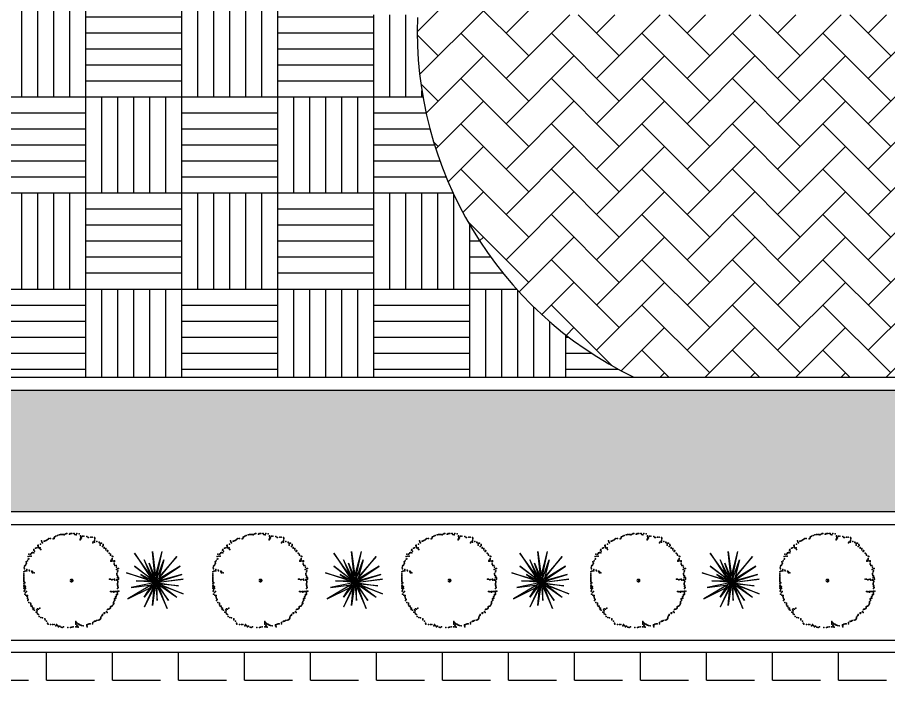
# Model space of a CAD drawing. Header units: metres. Extents: x 7 to 327053, y 40 to 7393807.
# Drawn here: x 326083.14 to 326096.97, y 7392840.52 to 7392851.16 of the extents above; entities that cross this region are included whole.
import ezdxf

# ---------------------------------------------------------------- set-up
doc = ezdxf.new("R2010")
doc.units = ezdxf.units.M
doc.layers.get('0').update_dxf_attribs({"lineweight": 18})
for name, color, linetype in [('Alvenaria', 6, 'Continuous'), ('DECK', 35, 'Continuous'), ('Piscina', 141, 'Continuous'), ('Piso externo', 254, 'Continuous'), ('VEGET', 64, 'Continuous')]:
    doc.layers.add(name, color=color, linetype=linetype)

# ---------------------------------------------------------------- blocks, each defined once
blk = doc.blocks.new('A$C0D2935C8')
at = {"const_width": 0.25641}
blk.add_lwpolyline([(5.91658495039797, 5.977604519359645, 1), (6.17299495039797, 5.977604519359645, 1)], format="xyb", close=True, dxfattribs=at)
for p in [(2.938223250587762, 11.14747844105838), (3.050198223505323, 11.2370603919542), (3.162173196422884, 11.30424685512607), (3.162173196422884, 11.30424685512607), (3.364225814220795, 11.30424685512607), (3.723043394103293, 11.28185136740211), (3.812623372437342, 11.327140020355), (3.835018367020854, 11.46151294669873), (3.857911028150667, 11.48390843442268), (3.902701017317692, 11.52869940987059), (4.037070984818766, 11.61828136076641), (4.239123602616677, 11.70836098916721), (4.4630735484518, 11.79794294006303), (4.642731171666199, 11.84273391551094), (4.754706144583761, 11.84273391551094), (4.889573778631134, 11.84273391551094), (5.001548751548696, 11.84273391551094), (5.091128729882746, 11.79794294006303), (5.158811380179582, 11.84273391551094), (5.315576342264169, 11.9099203786828), (5.382761326014705, 11.93231586640676), (5.450443976311543, 11.95520903163569), (5.764471567027016, 11.86512940323489), (5.831656550777552, 11.86512940323489), (5.876446539944578, 11.93231586640676), (6.033211502029164, 11.95520903163569), (6.078499157742488, 11.95520903163569), (6.324844098161123, 11.95520903163569), (6.392029081911661, 11.95520903163569), (6.459711732208498, 11.84273391551094), (6.616476694293084, 11.77554745233907), (6.728949333756946, 11.95520903163569), (7.020084263342606, 11.9099203786828), (7.020084263342606, 11.9099203786828), (7.132556902806468, 11.12508295333443), (7.132556902806468, 11.12508295333443), (7.154951897389981, 11.21466490423025), (7.177346891973492, 11.64117452599535), (7.177346891973492, 11.19226941650629), (7.199741886557005, 11.5734903853185), (7.222136881140517, 11.50630392214664), (7.222136881140517, 11.46151294669873), (7.222136881140517, 11.39432648352687), (7.222136881140517, 11.25945587967816), (7.311716859474567, 11.39432648352687), (7.44658449352194, 11.61828136076641), (7.603349455606527, 11.59588587304246), (7.984562030072537, 11.55109489759455), (8.141824658703424, 11.46151294669873), (8.20900964245396, 11.43911745897478), (8.478247244002407, 11.48390843442268), (8.657904867216807, 11.48390843442268), (8.97193245793228, 11.43911745897478), (9.016722447099305, 11.34953550807896), (9.016722447099305, 11.25945587967816), (9.016722447099305, 11.25945587967816), (1.480060269927959, 10.07100199779362), (1.614927903975333, 10.11579297324153), (1.77169286605992, 10.40743199115792), (1.816482855226944, 10.47461845432979), (1.816482855226944, 10.34024552798606), (1.816482855226944, 10.27256138730921), (1.838877849810457, 10.20537492413735), (1.883667838977481, 10.11579297324153), (1.906062833560994, 10.11579297324153), (1.951350489274319, 10.09339748551758), (1.951350489274319, 10.07100199779362), (2.06332546219188, 10.11579297324153), (2.108115451358905, 10.60899138067351), (2.242983085406279, 11.01310551471466), (2.265378079989792, 10.87823491086595), (2.310168069156815, 10.81104844769408), (2.354958058323841, 10.74386198452222), (2.556513009575451, 10.96781686176177), (2.601800665288777, 10.9907100269907), (2.691380643622826, 11.01310551471466), (2.803355616540387, 11.05789649016257), (8.725089850967343, 10.74386198452222), (8.79227483471788, 10.87823491086595), (8.949039796802467, 10.85583942314199), (8.97193245793228, 11.05789649016257), (8.97193245793228, 10.87823491086595), (9.263067387517939, 10.92302588631386), (9.532304989066386, 10.83344393541804), (9.532304989066386, 10.78865295997013), (9.689567617697275, 10.72146649679827), (9.689567617697275, 10.67667552135036), (9.689567617697275, 10.49701394205374), (9.689567617697275, 10.47461845432979), (9.846332579781862, 10.72146649679827), (9.958805219245722, 10.31735236275712), (10.04838519757977, 10.5642004052256), (10.07078019216328, 10.42982747888188), (10.18275516508085, 10.16058394868944), (10.18275516508085, 10.07100199779362), (10.40720277746227, 10.04860651006967), (0.537977497781541, 9.039316529976766), (0.6275574761155909, 9.308062382664223), (0.7400301155794526, 9.084107505424676), (0.8296100939135016, 9.308062382664223), (0.9191900722475506, 9.06171201770072), (0.964477727960876, 9.398142011065021), (0.9868727225443878, 9.48772396196084), (1.098847695461949, 9.53251493740875), (1.233217662963024, 9.82415395532514), (1.255612657546536, 9.913735906220959), (1.255612657546536, 9.48772396196084), (1.323295307843373, 9.712176516705366), (2.108115451358905, 9.913735906220959), (2.130510445942417, 9.936131393944914), (10.40720277746227, 9.868944930773049), (10.58686040067667, 9.644492376028523), (10.60925539526018, 9.801758467601186), (10.6540453844272, 9.756967492153276), (10.8332053410953, 9.465328474236886), (10.96807297514268, 9.330457870388178), (10.99046796972619, 9.19608494404445), (11.21491558210761, 9.06171201770072), (11.28210056585815, 9.039316529976766), (0.06718494498148253, 7.80557399513934), (0.1343699287320197, 7.895155946035159), (0.201554912482556, 7.917551433759114), (0.2687398962330931, 8.343563378019233), (0.2911348908166058, 8.09721301305573), (0.3364225465299304, 8.18679496395155), (0.4260025248639794, 8.500829469591896), (0.537977497781541, 8.679993371383533), (0.6051624815320782, 8.747677512060376), (11.03525795889322, 8.500829469591896), (11.03525795889322, 8.43364300642003), (11.08004794806024, 8.545620445039805), (11.10244294264375, 8.456038494143986), (11.21491558210761, 8.77007299978433), (11.21491558210761, 8.679993371383533), (11.28210056585815, 8.500829469591896), (11.46126052252625, 8.365958865743188), (11.46126052252625, 8.09721301305573), (11.46126052252625, 8.051924360102843), (11.48365551710976, 8.47843398186794), (11.48365551710976, 8.38885203097212), (11.5513381674066, 7.895155946035159), (11.68570813490767, 7.895155946035159), (-3.876905463329194e-08, 7.065029867733899), (-3.876905463329194e-08, 6.84107499049435), (-3.876905463329194e-08, 6.773888527322486), (-3.876905463329194e-08, 6.639017923473779), (0.02239495581445805, 7.581121440394814), (0.06718494498148253, 7.446748514051086), (0.111974934148507, 7.155109496134695), (0.2911348908166058, 7.199900471582604), (0.3588175411134431, 7.379064373374244), (0.3588175411134431, 7.222295959306559), (0.6504501372454028, 7.311877910202379), (0.6952401264124282, 7.199900471582604), (0.9868727225443878, 7.17750498385865), (1.009267717127901, 7.087425355457854), (1.076452700878438, 7.110318520686786), (1.098847695461949, 7.065029867733899), (1.098847695461949, 6.953052429114124), (1.278007652130048, 6.953052429114124), (11.7304981240747, 7.379064373374244), (11.75289311865821, 7.670703391290634), (11.75289311865821, 7.670703391290634), (11.77528811324172, 6.863470478218304), (11.77528811324172, 6.773888527322486), (11.82007810240875, 6.639017923473779), (11.86536575812207, 7.446748514051086), (11.86536575812207, 7.065029867733899), (11.9101557472891, 7.222295959306559), (11.99973572562314, 7.491539489498995), (-3.876905463329194e-08, 6.527040484854004), (-3.876905463329194e-08, 6.369774393281344), (-3.876905463329194e-08, 6.324983417833434), (-3.876905463329194e-08, 6.257796954661569), (-3.876905463329194e-08, 6.16821500376575), (-3.876905463329194e-08, 6.033344399917044), (-3.876905463329194e-08, 5.988553424469134), (-3.876905463329194e-08, 5.921366961297269), (-3.876905463329194e-08, 5.809389522677495), (-3.876905463329194e-08, 5.54014599248506), (0.04478995039796985, 5.764100869724609), (0.08957993956499433, 5.719309894276699), (0.111974934148507, 5.674518918828789), (10.85560033567882, 6.145819516041795), (10.99046796972619, 6.145819516041795), (11.16962792639429, 6.078135375364954), (11.16962792639429, 6.078135375364954), (11.28210056585815, 6.12342402831784), (11.48365551710976, 6.145819516041795), (11.5513381674066, 6.033344399917044), (11.77528811324172, 6.100530863088909), (11.77528811324172, 6.033344399917044), (11.86536575812207, 6.347378905557389), (11.86536575812207, 5.607332455656924), (11.88776075270558, 6.594226948025869), (11.88776075270558, 5.988553424469134), (11.88776075270558, 5.988553424469134), (11.9101557472891, 6.459854021682141), (11.9101557472891, 5.786496357448564), (11.93255074187261, 6.392169881005299), (11.93255074187261, 6.347378905557389), (11.93255074187261, 5.876575985849359), (11.99973572562314, 6.324983417833434), (11.99973572562314, 6.280192442385524), (12.02213072020666, 6.16821500376575), (-3.876905463329194e-08, 5.293297950016579), (-3.876905463329194e-08, 5.270902462292624), (-3.876905463329194e-08, 5.001658932100189), (0.02239495581445805, 4.642833451011934), (0.04478995039796985, 5.315693437740534), (0.04478995039796985, 5.091240882996009), (0.06718494498148253, 5.338088925464489), (0.06718494498148253, 4.777206377355664), (0.08957993956499433, 5.338088925464489), (0.08957993956499433, 4.979263444376234), (0.08957993956499433, 4.754810889631709), (0.201554912482556, 5.181320511396805), (0.201554912482556, 4.979263444376234), (0.201554912482556, 4.440776383991364), (0.3135298854001176, 4.598042475564024), (10.99046796972619, 4.57564698784007), (10.99046796972619, 4.57564698784007), (11.16962792639429, 4.57564698784007), (11.16962792639429, 4.53085601239216), (11.16962792639429, 4.53085601239216), (11.3716805441922, 4.57564698784007), (11.39407553877571, 4.508460524668205), (11.52894317282309, 4.57564698784007), (11.64091814574065, 4.57564698784007), (11.75289311865821, 4.598042475564024), (11.82007810240875, 4.598042475564024), (11.86536575812207, 5.49535501703715), (11.86536575812207, 5.49535501703715), (11.88776075270558, 5.405275388636354), (11.88776075270558, 4.979263444376234), (11.9101557472891, 5.226111486844714), (11.9101557472891, 4.620437963287979), (11.93255074187261, 5.315693437740534), (11.97734073103963, 5.113636370719964), (12.04452571479017, 4.642833451011934), (0.08957993956499433, 4.261612482199725), (0.2463449016495804, 4.104346390627064), (0.3812125356969549, 3.992368952007289), (0.4260025248639794, 4.081950902903109), (0.4260025248639794, 3.880391513387515), (0.4483975194474921, 3.678334446366944), (0.4707925140310047, 3.431486403898464), (0.537977497781541, 3.588752495471125), (11.48365551710976, 3.655938958642989), (11.48365551710976, 3.611147983195079), (11.50605051169327, 3.431486403898464), (11.52894317282309, 3.498672867070328), (11.57373316199011, 3.678334446366944), (11.64091814574065, 3.90278700111147), (11.64091814574065, 3.880391513387515), (11.66331314032416, 3.745520909538809), (11.68570813490767, 3.947577976559379), (11.75289311865821, 4.216821506751815), (11.75289311865821, 4.081950902903109), (11.88776075270558, 4.418380896267409), (11.88776075270558, 4.261612482199725), (0.6275574761155909, 3.207531526658915), (0.8296100939135016, 3.117451898258119), (0.8520050884970143, 3.005474459638344), (0.8520050884970143, 2.89349702101857), (0.9191900722475506, 2.736230929445909), (1.031662711711413, 2.713835441721954), (1.076452700878438, 2.534173862425338), (1.166032679212487, 2.310218985185789), (1.233217662963024, 2.466987399253473), (1.323295307843373, 2.220139356784993), (1.614927903975333, 2.26542800973788), (1.704507882309383, 2.377405448357654), (1.861272844393969, 2.355009960633699), (1.861272844393969, 2.355009960633699), (2.018535473024856, 2.489382886977428), (10.60925539526018, 2.287823497461834), (10.67644037901072, 2.332614472909744), (10.74362536276125, 2.332614472909744), (10.85560033567882, 2.377405448357654), (10.90088799139214, 2.444591911529518), (10.96807297514268, 2.646648978550089), (10.96807297514268, 2.511778374701383), (11.0128629643097, 2.669044466274044), (11.14723293181078, 2.713835441721954), (11.25970557127464, 2.825812880341728), (11.34928554960869, 2.960683484190434), (11.3716805441922, 3.207531526658915), (11.3716805441922, 3.162242873706028), (11.3716805441922, 3.139847385982073), (11.3716805441922, 3.095056410534164), (11.39407553877571, 3.274717989830779), (11.39407553877571, 3.050265435086254), (11.39407553877571, 3.050265435086254), (1.524850259094984, 1.951393504097535), (1.637322898558846, 1.906602528649625), (1.682112887725871, 2.130557405889173), (1.704507882309383, 1.749336437076964), (1.838877849810457, 1.659754486181145), (1.928955494690807, 1.412906443712664), (2.15290544052593, 1.278533517368935), (2.354958058323841, 1.233244864416048), (2.6465906544558, 1.121267425796273), (9.711962612280786, 1.121267425796273), (9.756752601447811, 1.3457199805408), (9.756752601447811, 1.210849376692093), (9.868727574365373, 1.480092906884528), (9.958805219245722, 1.6821499739051), (9.958805219245722, 1.6821499739051), (9.958805219245722, 1.6821499739051), (9.958805219245722, 1.569674857780348), (10.18275516508085, 1.861313875696738), (10.18275516508085, 1.794127412524873), (10.27283280996119, 1.883709363420693), (10.49678275579632, 2.040975454993354), (10.56446540609316, 1.92899801637358), (2.668985649039313, 1.0092899871765), (2.870540600290924, 0.8072329201559283), (2.983013239754785, 0.582780365411403), (3.02780322892181, 0.4931984145155832), (3.050198223505323, 0.4260119513437184), (3.386620808804308, 0.3812209758958094), (3.633463415769244, 0.4036164636197643), (3.812623372437342, 0.4036164636197643), (4.037070984818766, 0.246350372047103), (4.126650963152815, 0.3812209758958094), (4.239123602616677, 0.2687458597710579), (4.351098575534238, 0.1791639088752381), (4.395888564701263, 0.08958195797941926), (4.530756198748637, 0.1791639088752381), (4.709916155416735, 0.04479098253150937), (4.867178784047622, 0.02239549480755443), (5.023943746132209, 0.08958195797941926), (5.023943746132209, 0.08958195797941926), (5.584813943812617, 7.083599484758452e-09), (5.921236529111602, 7.083599484758452e-09), (6.055606496612675, 0.04479098253150937), (6.257659114410587, 0.08958195797941926), (6.571686705126059, 0.08958195797941926), (6.594081699709572, 0.7848374324319733), (6.594081699709572, 0.6728599938121995), (6.594081699709572, 0.5155939022395382), (6.594081699709572, 0.4484074390676733), (6.728949333756946, 0.6056735306403347), (6.728949333756946, 0.3140345127239446), (6.728949333756946, 0.08958195797941926), (6.818529312090996, 0.1791639088752381), (6.86331930125802, 0.4931984145155832), (6.885714295841532, 0.06718647025546431), (6.975294274175582, 0.4260119513437184), (7.065371919055931, 0.3812209758958094), (7.065371919055931, 0.3812209758958094), (7.087766913639443, 0.3588254881718544), (7.199741886557005, 0.3140345127239446), (7.311716859474567, 0.2687458597710579), (7.53616447185599, 0.246350372047103), (7.962167035489024, 0.3364300004478995), (7.962167035489024, 0.246350372047103), (8.007454691202348, 0.08958195797941926), (8.029849685785862, 0.3588254881718544), (8.141824658703424, 0.4260119513437184), (8.298589620788011, 0.4708029267916283), (8.411062260251871, 0.4708029267916283), (8.702694856383832, 0.4708029267916283), (8.725089850967343, 0.6504645060882446), (8.926644802218956, 0.7848374324319733), (8.949039796802467, 0.8072329201559283), (9.083907430849841, 0.8296284078798832), (9.195882403767403, 0.8968148710517481), (9.420330016148828, 0.9421035240046347), (9.599987639363224, 1.0092899871765), (9.64477762853025, 1.031685474900454)]:
    blk.add_point(p)
blk = doc.blocks.new('*U62')
at = {"layer": 'VEGET', "xscale": 0.125, "yscale": 0.125, "zscale": 0.125}
blk.add_blockref('A$C0D2935C8', (-0.7527828547511035, -0.7472005649199218), dxfattribs=at)
blk = doc.blocks.new('*U55')
at = {"color": 0, "linetype": 'ByBlock', "lineweight": -2, "transparency": 16777216}
for p in [(-12, 0), (-9, 0), (-6, 0), (-3, 0), (0, 0)]:
    blk.add_blockref('*U62', p, dxfattribs=at)
blk = doc.blocks.new('A$C21090EC6')
for p, q in [((6.749999990448771, 5.999999985987621), (1.874999990448771, 12.74999998598762)), ((1.874999990448771, 12.74999998598762), (5.624999990448771, 7.124999985987621)), ((6.749999990448771, 5.999999985987621), (5.999999990448771, 13.12499998598762)), ((5.999999990448771, 13.12499998598762), (6.749999990448771, 7.499999985987621)), ((6.749999990448771, 5.999999985987621), (8.24999999044877, 13.12499998598762)), ((6.749999990448771, 7.499999985987621), (8.24999999044877, 13.12499998598762)), ((6.749999990448771, 5.999999985987621), (4.124999990448771, 11.24999998598762)), ((4.124999990448771, 11.24999998598762), (5.573275852517736, 7.629310330815207)), ((6.749999990448771, 5.999999985987621), (5.249999990448771, 10.49999998598762)), ((5.249999990448771, 10.49999998598762), (6.642857133305914, 7.017857128844764)), ((6.749999990448771, 5.999999985987621), (11.62499999044877, 11.99999998598762)), ((6.749999990448771, 5.999999985987621), (8.62499999044877, 11.24999998598762)), ((11.62499999044877, 11.99999998598762), (7.579495231484044, 7.328560793449434)), ((8.62499999044877, 11.24999998598762), (7.579495231484044, 7.328560793449434)), ((6.749999990448771, 5.999999985987621), (-9.551229140924988e-09, 8.249999985987621)), ((-9.551229140924988e-09, 8.249999985987621), (4.874999990448771, 6.749999985987621)), ((6.749999990448771, 5.999999985987621), (1.874999990448771, 9.749999985987621)), ((1.874999990448771, 9.749999985987621), (6.374999990448771, 6.374999985987621)), ((6.749999990448771, 5.999999985987621), (12.37499999044877, 9.749999985987621)), ((12.37499999044877, 9.749999985987621), (7.499999990448771, 6.749999985987621)), ((6.749999990448771, 5.999999985987621), (2.249999990448771, 6.374999985987621)), ((2.249999990448771, 6.374999985987621), (5.624999990448771, 6.374999985987621)), ((6.749999990448771, 5.999999985987621), (3.374999990448771, 7.874999985987621)), ((3.374999990448771, 7.874999985987621), (4.874999990448771, 6.749999985987621)), ((6.749999990448771, 5.999999985987621), (12.74999999044877, 7.874999985987621)), ((6.749999990448771, 5.999999985987621), (13.12499999044877, 6.749999985987621)), ((12.74999999044877, 7.874999985987621), (7.499999990448771, 6.374999985987621)), ((13.12499999044877, 6.749999985987621), (7.499999990448771, 5.999999985987621)), ((6.749999990448771, 5.999999985987621), (0.3749999904487709, 2.249999985987621)), ((0.3749999904487709, 2.249999985987621), (5.488636354085134, 4.806818167805803)), ((6.749999990448771, 5.999999985987621), (1.124999990448771, 4.874999985987621)), ((1.124999990448771, 4.874999985987621), (5.934593013704585, 5.520348823196923)), ((6.749999990448771, 5.999999985987621), (4.124999990448771, 0.3749999859876212)), ((6.749999990448771, 5.999999985987621), (4.124999990448771, 2.624999985987621)), ((4.124999990448771, 2.624999985987621), (5.934593013704585, 5.520348823196923)), ((6.374999990448771, 4.874999985987621), (4.124999990448771, 0.3749999859876212)), ((6.749999990448771, 5.999999985987621), (5.999999990448771, 0.7499999859876212)), ((5.999999990448771, 0.7499999859876212), (6.374999990448771, 4.874999985987621)), ((6.749999990448771, 5.999999985987621), (9.37499999044877, -1.401237881282213e-08)), ((6.749999990448771, 5.999999985987621), (13.12499999044877, 3.374999985987621)), ((6.749999990448771, 5.999999985987621), (7.124999990448771, 1.874999985987621)), ((6.749999990448771, 5.999999985987621), (11.99999999044877, 5.249999985987621)), ((6.749999990448771, 5.999999985987621), (9.74999999044877, 1.874999985987621)), ((6.749999990448771, 5.999999985987621), (11.62499999044877, 2.624999985987621)), ((7.124999990448771, 1.874999985987621), (7.124999990448771, 4.874999985987621)), ((9.74999999044877, 1.874999985987621), (7.499999990448771, 5.249999985987621)), ((9.37499999044877, -1.401237881282213e-08), (7.499999990448771, 4.874999985987621)), ((11.99999999044877, 5.249999985987621), (7.874999990448771, 5.624999985987621)), ((13.12499999044877, 3.374999985987621), (8.24999999044877, 5.249999985987621)), ((8.24999999044877, 5.249999985987621), (11.62499999044877, 2.624999985987621)), ((4.124999990448771, 0.3749999859876212), (4.124999990448771, 0.3749999859876212))]:
    blk.add_line(p, q)

msp = doc.modelspace()

# ---------------------------------------------------------------- hatches: boundary and pattern name
at = {"layer": 'DECK'}
h = msp.add_hatch(dxfattribs=at)
h.set_pattern_fill('AR-PARQ1', color=256, scale=0.005)
h.set_pattern_definition([(90, (324474.8860170909, 7391607.833064089), (-1.524, 1.524), [1.524, -1.524]), (90, (324475.1400170908, 7391607.833064089), (-1.524, 1.524), [1.524, -1.524]), (90, (324475.3940170908, 7391607.833064089), (-1.524, 1.524), [1.524, -1.524]), (90, (324475.6480170909, 7391607.833064089), (-1.524, 1.524), [1.524, -1.524]), (90, (324475.9020170909, 7391607.833064089), (-1.524, 1.524), [1.524, -1.524]), (90, (324476.1560170908, 7391607.833064089), (-1.524, 1.524), [1.524, -1.524]), (90, (324476.4100170908, 7391607.833064089), (-1.524, 1.524), [1.524, -1.524]), (0, (324474.8860170909, 7391609.357064089), (1.524, -1.524), [1.524, -1.524]), (0, (324474.8860170909, 7391609.611064089), (1.524, -1.524), [1.524, -1.524]), (0, (324474.8860170909, 7391609.865064088), (1.524, -1.524), [1.524, -1.524]), (0, (324474.8860170909, 7391610.119064088), (1.524, -1.524), [1.524, -1.524]), (0, (324474.8860170909, 7391610.373064089), (1.524, -1.524), [1.524, -1.524]), (0, (324474.8860170909, 7391610.627064088), (1.524, -1.524), [1.524, -1.524]), (0, (324474.8860170909, 7391610.881064088), (1.524, -1.524), [1.524, -1.524])])
edge = h.paths.add_edge_path()
edge.add_spline(control_points=[(326087.3852549361, 7392851.195220727), (326087.4539020099, 7392851.577297184), (326087.5944230569, 7392852.359410401), (326087.2799274644, 7392853.43618226), (326086.8295652629, 7392854.343444865), (326086.2938049583, 7392855.071900862), (326086.2669805875, 7392855.881665567), (326086.0529023867, 7392856.695773602), (326086.5856280469, 7392857.433627748), (326086.875961442, 7392858.434611402), (326087.5771494112, 7392859.215558381), (326087.5116498542, 7392860.239535682), (326087.2819943623, 7392861.261369497), (326086.2494988455, 7392861.572645671), (326085.4726498165, 7392862.25234147), (326085.2611942261, 7392863.074985734), (326085.1004045488, 7392863.85169015), (326085.1864368857, 7392864.535110422), (326085.2806527845, 7392865.15103591), (326085.5976916229, 7392865.510683229), (326085.794481342, 7392865.806028656), (326085.9621269298, 7392865.986005559), (326086.0642303014, 7392866.090157412)], knot_values=[0, 0, 0, 0, 1.121175050994834, 2.295053281410613, 3.179697215172347, 4.106523322434493, 4.837163583320176, 5.515537628713952, 6.453626561207718, 7.287821957608327, 8.599362262956383, 9.250860597013961, 10.23703405142404, 11.38713621036541, 12.11217419562519, 13.1798244577285, 13.76893162960188, 14.42169625077931, 15.19095837024913, 15.50982201494911, 15.80319997715319, 16.22799555667295, 16.22799555667295, 16.22799555667295, 16.22799555667295], degree=3, periodic=0)
edge.add_line((326086.0642303014, 7392866.090157412), (326082.2411976504, 7392866.090157412))
edge.add_line((326082.2411976504, 7392866.090157412), (326082.2411976504, 7392845.44517023))
edge.add_line((326082.2411976504, 7392845.44517023), (326092.929292988, 7392845.44517023))
edge.add_arc((326095.6189185561, 7392850.95296961), 6.129432249423401, 178.1108425184692, 243.9723392112977, ccw=False)
edge.add_spline(control_points=[(326089.4928178231, 7392851.155032744), (326089.4929859444, 7392851.168427349), (326089.4931540657, 7392851.181821954), (326089.4932692037, 7392851.195220727)], knot_values=[19.0756298928001, 19.0756298928001, 19.0756298928001, 19.0756298928001, 19.11477409459467, 19.11477409459492, 19.11477409459492, 19.11477409459492], degree=3, periodic=0)
edge.add_line((326089.4932692037, 7392851.195220727), (326087.3852549362, 7392851.195220727))
at = {"layer": 'Piscina'}
h = msp.add_hatch(color=256, dxfattribs=at)
h.dxf.hatch_style = 1
h.paths.add_polyline_path([(326098.6455024631, 7392845.239824272), (326082.4465436093, 7392845.239824272), (326082.4465436093, 7392843.309662113), (326098.6455024631, 7392843.309662113)])
at = {"layer": 'Piso externo'}
h = msp.add_hatch(dxfattribs=at)
h.set_pattern_fill('AR-HBONE', color=256, scale=0.005)
h.set_pattern_definition([(45, (323741.6664990343, 7391711.48778445), (7.105427357601002e-17, 0.7184204896855323), [1.524, -0.508]), (135, (323742.0257090342, 7391711.84699445), (7.105427357601002e-17, 0.7184204896855323), [1.524, -0.508])])
edge = h.paths.add_edge_path()
edge.add_line((326098.7481754426, 7392851.195220727), (326091.3359243291, 7392851.195220727))
edge.add_spline(control_points=[(326091.3359243291, 7392851.195220727), (326091.3425450797, 7392851.236581653), (326091.5349028916, 7392852.125222496), (326091.5823788068, 7392853.340577231), (326092.418055393, 7392855.114696985), (326093.2332003872, 7392856.494400685), (326093.6635301644, 7392858.109497579), (326093.0436394968, 7392859.875676385), (326091.9180252603, 7392861.309927882), (326090.5580348094, 7392862.372609857), (326089.5393222704, 7392863.391087575), (326089.0171146418, 7392864.698570392), (326088.4632827824, 7392865.807150907), (326088.5739994167, 7392866.97435698), (326088.568517367, 7392867.889378116), (326088.7738883066, 7392868.404457406), (326088.8707779205, 7392868.63676474)], knot_values=[0.07425057890706199, 0.07425057890706199, 0.07425057890706199, 0.07425057890706199, 0.1795777046160296, 2.268152445471852, 4.151714835728677, 5.629064133605091, 7.010519186141497, 8.8602215035226, 10.83800295229487, 12.27925515340605, 13.91599834880572, 14.93894372569381, 16.38551103465853, 17.4248428054898, 18.3052330359495, 19.03289516954315, 19.03289516954315, 19.03289516954315, 19.03289516954315], degree=3, periodic=0)
edge.add_arc((326088.8233972656, 7392868.656526033), 0.05133648973705775, 338.8145497993984, 450)
edge.add_line((326088.8233972656, 7392868.707862522), (326085.8012934554, 7392868.707862522))
edge.add_spline(control_points=[(326085.8012934554, 7392868.707862522), (326085.8350891164, 7392867.809644174), (326085.8688847775, 7392866.911425825), (326086.0642303014, 7392866.090157412)], knot_values=[0, 0, 0, 0, 2.494457420962743, 2.494457420962743, 2.494457420962743, 2.494457420962743], degree=3, periodic=0)
edge.add_spline(control_points=[(326086.0642303014, 7392866.090157412), (326086.0689054277, 7392866.070502323), (326086.0736730848, 7392866.050891309), (326086.0785354873, 7392866.031325424)], knot_values=[2.494457420962743, 2.494457420962743, 2.494457420962743, 2.494457420962743, 2.554156273312633, 2.554156273312633, 2.554156273312633, 2.554156273312633], degree=3, periodic=0)
edge.add_spline(control_points=[(326086.0785354873, 7392866.031325424), (326086.1794656183, 7392865.625191354), (326086.6397459602, 7392864.369582974), (326088.1747388708, 7392863.041737728), (326089.7071151151, 7392861.503987932), (326090.9963368795, 7392860.078998727), (326091.3533880543, 7392857.903289334), (326091.1743316579, 7392855.809986195), (326090.0046905733, 7392854.391630989), (326089.6917795476, 7392853.15950855), (326089.4414790777, 7392852.161709649), (326089.4959697771, 7392851.509490435), (326089.4932692037, 7392851.195220727)], knot_values=[2.554156273312633, 2.554156273312633, 2.554156273312633, 2.554156273312633, 3.793340613414218, 6.577876615788631, 8.171560427892167, 10.24112277314458, 11.98158630661994, 14.47512475729801, 16.08992136693955, 17.18399216643621, 18.15749835481432, 19.0756298928001, 19.0756298928001, 19.0756298928001, 19.07562989280035], degree=3, periodic=0)
edge.add_arc((326095.6189185561, 7392850.95296961), 6.129432249423505, 177.9198993045445, 243.9723392113005)
edge.add_line((326092.929292988, 7392845.44517023), (326098.7481754426, 7392845.44517023))
edge.add_line((326098.7481754426, 7392845.44517023), (326098.7481754426, 7392851.195220727))
h = msp.add_hatch(dxfattribs=at)
h.set_pattern_fill('ANGLE', color=256, scale=0.15)
h.set_pattern_definition([(0, (321476.649647605, 7391586.482397106), (0, 1.04775), [0.762, -0.28575]), (90, (321476.649647605, 7391586.482397106), (-1.04775, 6.415618419033196e-17), [0.762, -0.28575])])
edge = h.paths.add_edge_path()
edge.add_line((326095.6220685429, 7392838.748840399), (326098.2591810281, 7392835.051171426))
edge.add_line((326098.2591810281, 7392835.051171426), (326098.8164185726, 7392834.291553191))
edge.add_line((326098.8164185726, 7392834.291553191), (326099.5492791984, 7392834.833951563))
edge.add_line((326099.5492791984, 7392834.833951562), (326099.8015616334, 7392834.493080584))
edge.add_line((326099.8015616334, 7392834.493080584), (326105.4856561718, 7392838.804200312))
edge.add_line((326105.4856561718, 7392838.804200312), (326105.4856561718, 7392842.946476213))
edge.add_line((326105.4856561718, 7392842.946476213), (326106.9095434028, 7392844.093455793))
edge.add_line((326106.9095434028, 7392844.093455793), (326106.0023281313, 7392845.495328171))
edge.add_line((326106.0023281313, 7392845.495328172), (326108.9878420826, 7392847.430872255))
edge.add_spline(control_points=[(326108.9878420826, 7392847.430872255), (326108.6547916724, 7392847.334224848), (326108.3217412621, 7392847.237577441), (326107.9886908519, 7392847.140930034)], knot_values=[42.77125454391666, 42.77125454391666, 42.77125454391666, 42.77125454391666, 43.44492238369297, 43.44492238369297, 43.44492238369297, 43.44492238369297], degree=3, periodic=0)
edge.add_spline(control_points=[(326107.9886908519, 7392847.140930034), (326107.965867075, 7392847.134306836), (326107.9430432981, 7392847.127683639), (326107.9202031239, 7392847.12106068)], knot_values=[43.44492238369297, 43.44492238369297, 43.44492238369297, 43.44492238369297, 43.49108850147581, 43.49108850147581, 43.49108850147581, 43.49108850147581], degree=3, periodic=0)
edge.add_spline(control_points=[(326107.9202031239, 7392847.12106068), (326107.3223568799, 7392846.947703387), (326106.7132761661, 7392846.774510361), (326104.8623993821, 7392846.255353828), (326103.5969133471, 7392845.909789743), (326102.0069651929, 7392845.477899099), (326101.6860937829, 7392845.390854414), (326101.3654388268, 7392845.303868408)], knot_values=[43.49108850147581, 43.49108850147581, 43.49108850147581, 43.49108850147581, 44.69949610371967, 44.69949610371967, 47.11631130820738, 47.11631130820738, 47.72680341551722, 47.72680341551722, 47.72680341551722, 47.72680341551722], degree=3, periodic=0)
edge.add_spline(control_points=[(326101.3654388268, 7392845.303868408), (326101.3635424981, 7392845.30335398), (326101.3616461768, 7392845.302839553), (326101.3597498556, 7392845.302325127)], knot_values=[47.72680341551722, 47.72680341551722, 47.72680341551722, 47.72680341551722, 47.73041381896989, 47.73041381896989, 47.73041381896989, 47.73041381896989], degree=3, periodic=0)
edge.add_spline(control_points=[(326101.3597498556, 7392845.302325127), (326101.1871036003, 7392845.255490335), (326101.014457345, 7392845.208655543), (326100.8418110897, 7392845.161820752)], knot_values=[47.73041381896989, 47.73041381896989, 47.73041381896989, 47.73041381896989, 48.05911479477307, 48.05911479477307, 48.05911479477307, 48.05911479477307], degree=3, periodic=0)
edge.add_line((326100.8418110897, 7392845.161820752), (326100.8418110897, 7392841.077699406))
edge.add_line((326100.8418110897, 7392841.077699405), (326100.6418110897, 7392841.077699405))
edge.add_line((326100.6418110897, 7392841.077699405), (326082.2411976504, 7392841.077699405))
edge.add_line((326082.2411976504, 7392841.077699405), (326076.8543596539, 7392841.077699405))
edge.add_spline(control_points=[(326076.8543596539, 7392841.077699405), (326077.1174175172, 7392840.890323055), (326077.3754157535, 7392840.695664845), (326078.7818997169, 7392839.580830947), (326079.826283924, 7392838.547157324), (326081.1475920823, 7392836.997867862), (326081.5472621515, 7392836.480617763), (326082.2482648138, 7392835.466655014), (326082.5497206539, 7392834.971722385), (326082.8842916687, 7392834.302742859), (326082.9658235658, 7392834.125574427), (326083.0394072665, 7392833.945927645)], knot_values=[22.68534223813546, 22.68534223813546, 22.68534223813546, 22.68534223813546, 23.42490959253325, 23.42490959253325, 26.80010853201217, 26.80010853201217, 28.49401142315736, 28.49401142315736, 30.18791431430255, 30.18791431430255, 30.79924302462944, 30.79924302462944, 30.79924302462944, 30.79924302462944], degree=3, periodic=0)
edge.add_line((326083.0394072665, 7392833.945927645), (326088.3321641962, 7392837.619355506))
edge.add_line((326088.3321641963, 7392837.619355506), (326090.2063251006, 7392834.919022605))
edge.add_line((326090.2063251006, 7392834.919022606), (326094.9984727278, 7392838.245003534))
edge.add_line((326094.9984727277, 7392838.245003534), (326095.6220685429, 7392838.748840399))
h.paths.add_polyline_path([(326099.4868788302, 7392839.683796458), (326102.1438898483, 7392839.683796458), (326102.1438898483, 7392837.259982049), (326099.4868788302, 7392837.259982049)], flags=16)

# ---------------------------------------------------------------- linework, layer by layer
at = {"layer": 'Alvenaria'}
msp.add_line((326082.2411976504, 7392841.277699405), (326100.6418110897, 7392841.277699405), dxfattribs=at)
msp.add_lwpolyline([(326100.6418110897, 7392876.077735509), (326100.6418110897, 7392841.077699405), (326082.2411976504, 7392841.077699405)], dxfattribs=at)
for points in [[(326082.2411976504, 7392845.44517023), (326098.850848422, 7392845.44517023), (326098.850848422, 7392843.104316154), (326082.2411976504, 7392843.104316154)], [(326082.4465436093, 7392845.239824272), (326098.6455024631, 7392845.239824272), (326098.6455024631, 7392843.309662113), (326082.4465436093, 7392843.309662113)]]:
    msp.add_lwpolyline(points, close=True, dxfattribs=at)
msp.add_arc((326095.6189185561, 7392850.95296961), 6.129432249423418, 178.1108425407112, 243.9723392174282, dxfattribs=at)

# ---------------------------------------------------------------- block references
msp.add_blockref('*U55', (326096.0008518977, 7392842.221081474))
at = {"layer": 'VEGET', "xscale": 0.06890406907109788, "yscale": 0.06890406907109788, "zscale": 0.06890406907109788}
for p in [(326084.8729054325, 7392841.775349664), (326088.0365154424, 7392841.775349664), (326090.9932751799, 7392841.775349664), (326094.0143049826, 7392841.775349664)]:
    msp.add_blockref('A$C21090EC6', p, dxfattribs=at)

doc.saveas('drawing.dxf')
